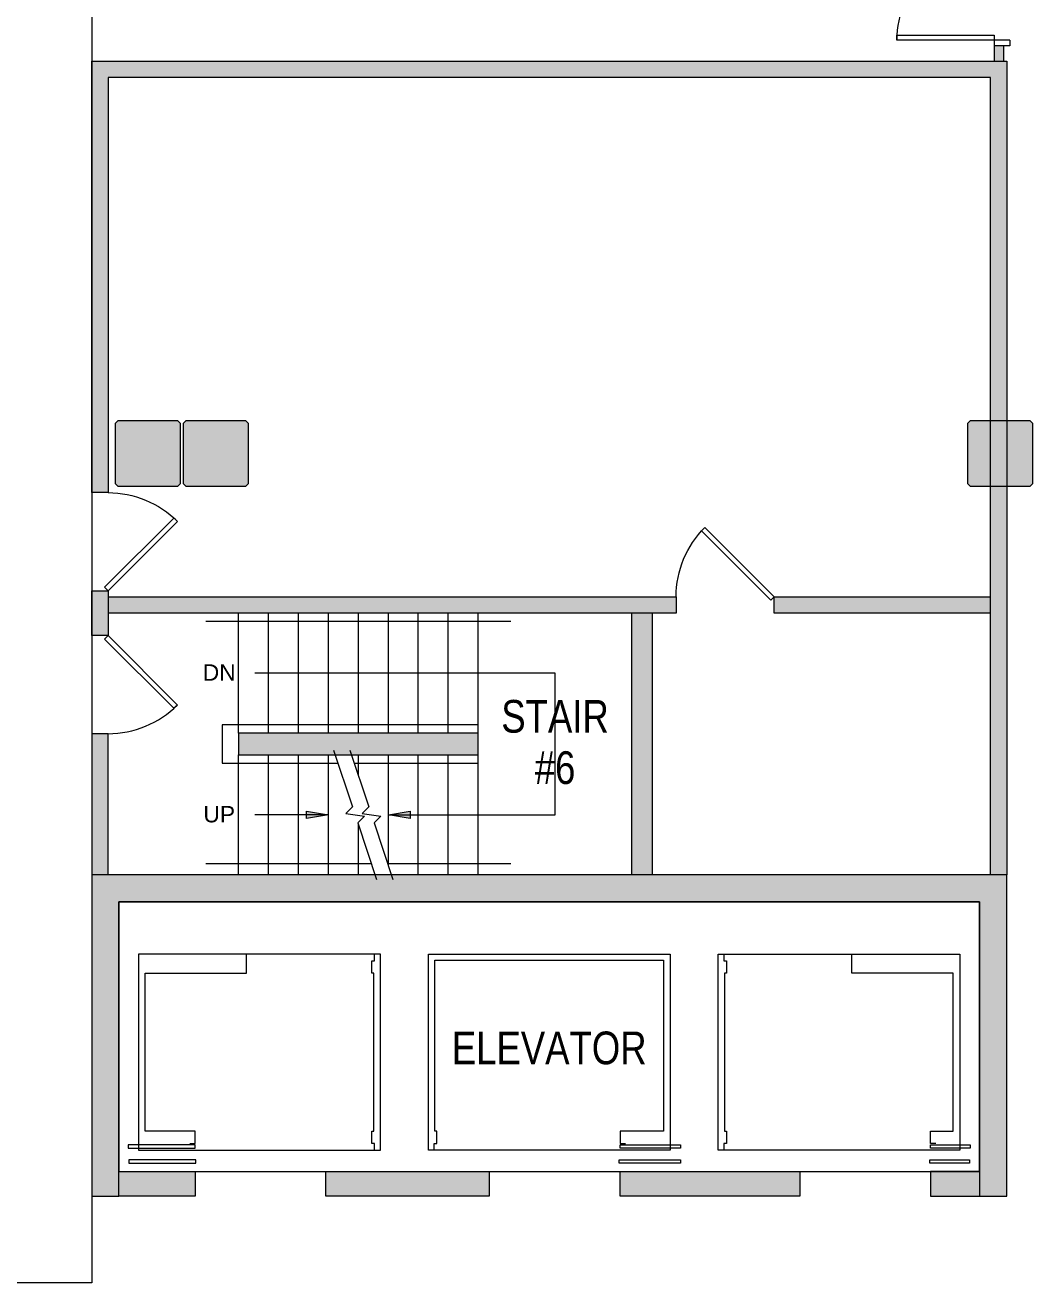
# Model space of a CAD drawing. Header units: inches. Extents: x -13 to 4331, y -638 to 2885.
# Drawn here: x 3125.6 to 3495.6, y 805.9 to 1267.5 of the extents above; entities that cross this region are included whole.
import ezdxf

# ---------------------------------------------------------------- set-up
doc = ezdxf.new("R2010")
doc.units = ezdxf.units.IN
doc.header["$MEASUREMENT"] = 0
for name, color, linetype, lineweight in [('A-DETL-THIN', 151, 'Continuous', 9), ('A-DOOR', 31, 'Continuous', 13), ('A-DOOR-FRAM', 31, 'Continuous', 20), ('A-ELEV', 7, 'Continuous', 9), ('A-FLOR-LEVL', 7, 'Continuous', 9), ('A-FLOR-STRS', 7, 'Continuous', 9), ('A-WALL', 113, 'Continuous', 9), ('A-WALL-PATT', 111, 'Continuous', 13), ('Chevy Chase Pavilion_3rd Floor Base_dwg', 8, 'Continuous', 9), ('I-WALL', 2, 'Continuous', 13), ('S-COLS', 52, 'Continuous', 13), ('TEXT', 7, 'Continuous', 9)]:
    doc.layers.add(name, color=color, linetype=linetype, lineweight=lineweight)
doc.styles.add('Arial', font='arial.ttf', dxfattribs={"height": 5.999999999999998})
doc.styles.add('Arial_1', font='arial.ttf', dxfattribs={"width": 0.8, "height": 12})

# ---------------------------------------------------------------- blocks, each defined once
blk = doc.blocks.new('Single Flush - OTJ_SOLIDFLUSH_ALUM-V3-FIRST FLOOR POWER _ SIGNAL')
at = {"layer": 'A-DOOR', "color": 8, "lineweight": 20}
for p, q in [((16.15624999999971, -1.749999999999997), (17.90624999999971, -1.75)), ((16.15624999999965, -37.56249999999999), (16.15624999999971, -1.749999999999996)), ((17.90624999999971, -1.75), (17.90624999999965, -37.56249999999999)), ((17.90624999999965, -37.56249999999999), (16.15624999999965, -37.56249999999999))]:
    blk.add_line(p, q, dxfattribs=at)
at = {"layer": 'A-DOOR', "lineweight": 9}
blk.add_arc((17.90624999999971, -1.74999999999867), 35.8125, 179.4999999999998, 269.9999999999992, dxfattribs=at)
at = {"layer": 'A-DOOR-FRAM', "color": 8}
for p, q in [((-20.00000000000034, 3.999999999999999), (-20.00000000000034, -1.75)), ((-20.00000000000034, 3.999999999999999), (-18.00000000000034, 3.999999999999999)), ((-18.00000000000034, 3.999999999999999), (-18.00000000000034, -1.75)), ((18.00000399999976, 3.999999999999999), (18.00000399999976, -1.75)), ((18.00000399999976, 3.999999999999999), (20.00000399999975, 3.999999999999999)), ((20.00000399999975, 3.999999999999999), (20.00000399999975, -1.75)), ((-20.00000000000034, -1.75), (-18.00000000000034, -1.75)), ((18.00000399999976, -1.75), (20.00000399999975, -1.75))]:
    blk.add_line(p, q, dxfattribs=at)
blk = doc.blocks.new('Chevy Chase Pavilion_3rd Floor Base_dwg__U3-5518005-FIRST FLOOR POWER _ SIGNAL')
at = {"layer": 'A-DOOR', "color": 7, "lineweight": 9, "flags": 128}
blk.add_lwpolyline([(0, 0), (25.45584412271571, 25.45584412271571), (26.07456255625394, 24.83712568917748), (26.65715832563353, 24.18228459148062), (1.237436867076457, -1.237436867076458)], close=True, dxfattribs=at)
at = {"layer": 'A-DOOR', "color": 7, "lineweight": 9}
blk.add_arc((0, 0), 36.00000000000003, 2.608054838800084e-13, 45, dxfattribs=at)
blk = doc.blocks.new('Chevy Chase Pavilion_3rd Floor Base_dwg__U3-5518006-FIRST FLOOR POWER _ SIGNAL')
at = {"layer": 'A-DOOR', "color": 7, "lineweight": 9, "flags": 128}
blk.add_lwpolyline([(0, 0), (25.45584412271571, 25.45584412271571), (26.07456255625394, 24.83712568917748), (26.65715832563353, 24.18228459148062), (1.237436867076457, -1.237436867076458)], close=True, dxfattribs=at)
at = {"layer": 'A-DOOR', "color": 7, "lineweight": 9}
blk.add_arc((0, 0), 36.00000000000003, 2.608054838800084e-13, 45, dxfattribs=at)
blk = doc.blocks.new('Chevy Chase Pavilion_3rd Floor Base_dwg_cut-5518010-FIRST FLOOR POWER _ SIGNAL')
at = {"layer": 'A-FLOR-STRS', "flags": 128}
blk.add_lwpolyline([(-1, 0), (-0.125, 0), (-0.0625, -0.125), (0.0625, 0.125), (0.125, 0), (1, 0)], dxfattribs=at)
blk = doc.blocks.new('Chevy Chase Pavilion_3rd Floor Base_dwg-5020009-FIRST FLOOR POWER _ SIGNAL')
at = {"layer": 'A-FLOR-STRS'}
for points in [[(3228.97464596301, 976.3149414037698), (3228.97464596301, 978.9816080702913), (3236.974659903356, 977.6481910923203)], [(3266.974636252312, 976.3148951527937), (3258.974659903261, 977.6480865877826), (3266.974636252312, 978.9815618190413)]]:
    blk.add_hatch(color=256, dxfattribs=at).paths.add_polyline_path(points, flags=0)
at = {"layer": 'A-WALL-PATT', "lineweight": 9}
for points in [[(3156.03841533861, 1095.898362492118), (3156.039354978735, 1095.898362492118), (3156.039354978735, 1248.237754473669), (3480.038415601239, 1248.237754473669), (3480.040473357757, 1122.237754473669), (3486.039301737478, 1122.237754473669), (3486.039301737478, 1254.237754473669), (3150.038373141502, 1254.237754473669), (3150.039584318269, 1095.898362492118)], [(3472.639716058735, 1098.237754473669), (3494.639716058732, 1098.237754473669), (3495.639716058731, 1099.237754473683), (3495.639716058731, 1121.23775447367), (3494.639716058732, 1122.237754473669), (3472.639716058735, 1122.237754473669), (3471.639716058732, 1121.237754473674), (3471.639716058732, 1099.237754473669)], [(3291.974913085631, 999.6480594985825), (3291.974913085631, 1007.648678387078), (3203.974969350419, 1007.648059498783), (3203.974969350419, 999.6480594985825), (3283.489623339383, 999.6480594985825)]]:
    blk.add_hatch(color=7, dxfattribs=at).paths.add_polyline_path(points, flags=0)
h = blk.add_hatch(color=7, dxfattribs=at)
h.paths.add_polyline_path([(3206.639716234188, 1098.237754473669), (3207.639716234187, 1099.237754473683), (3207.639716234187, 1121.23775447367), (3206.639716234188, 1122.237754473669), (3184.639716234191, 1122.237754473669), (3183.639716234187, 1121.23775447367), (3183.639716234187, 1099.237754473669), (3184.639716234191, 1098.237754473669)], flags=0)
h.paths.add_polyline_path([(3159.639716234198, 1098.23775447367), (3181.639716234194, 1098.23775447367), (3182.639716234195, 1099.237754473668), (3182.639716234195, 1121.23775447367), (3181.639716234194, 1122.237754473669), (3159.639716234198, 1122.237754473669), (3158.639716234195, 1121.237754473673), (3158.639716234195, 1099.237754473669)], flags=0)
h = blk.add_hatch(color=7, dxfattribs=at)
h.paths.add_polyline_path([(3486.039481141104, 837.6444345232889), (3486.039301737478, 1098.237754473669), (3480.039470525156, 1098.237754473669), (3480.038415601239, 1057.650411005501), (3400.656331472324, 1057.648132368714), (3400.656331472324, 1051.648132368779), (3480.039798181866, 1051.648132459003), (3480.040473357757, 955.6445888980786), (3356.0323259231, 955.6472701957457), (3356.0323259231, 1051.648132368779), (3364.656331477436, 1051.648132368779), (3364.656331477436, 1057.649592501106), (3156.039687153845, 1057.649592501106), (3156.03841533861, 1059.898362497232), (3150.039584318269, 1059.898362497232), (3150.040473076458, 1043.397902240327), (3156.039687153845, 1043.397902355566), (3156.039687153845, 1051.648132368779), (3348.410344644034, 1051.648132368779), (3348.410344644034, 955.6456871858054), (3156.040455343886, 955.6472223154301), (3156.039598676629, 1007.39790224544), (3150.039947368261, 1007.39790224544), (3150.040473076458, 837.6471776590779), (3188.039481151621, 837.647441527112), (3188.039481151621, 846.7721030973121), (3160.03956055668, 846.7723327234836), (3160.040391018438, 945.6470365999885), (3476.04039061843, 945.6444116848595), (3476.039556218436, 846.7697224574855), (3458.039556607267, 846.7697224574855), (3458.039556607267, 837.6446483151701), (3476.040390618431, 837.6445176822658)], flags=0)
h.paths.add_polyline_path([(3344.039556611777, 837.6456322390815), (3410.039481143775, 837.6456322390815), (3410.039481143775, 846.770032275181), (3344.039556611777, 846.7707385563236)], flags=0)
h.paths.add_polyline_path([(3296.039481148646, 837.6465401011894), (3296.039481148646, 846.771090506912), (3236.039556614339, 846.7714949411134), (3236.039556614339, 837.6465401011894)], flags=0)
at = {"layer": 'A-ELEV'}
for p, q in [((3253.915207603849, 924.01456719013), (3253.915207603849, 926.5145673121178)), ((3382.164646594074, 857.013488833868), (3382.164646594074, 854.5134887118834))]:
    blk.add_line(p, q, dxfattribs=at)
at = {"layer": 'A-ELEV', "flags": 128}
for points in [[(3167.290232203371, 926.5152839290571), (3167.290232203371, 854.5152836634132), (3256.03962082556, 854.5152836634132), (3256.03962082556, 926.5145497381271), (3167.290232203371, 926.5145497381271)], [(3186.039641233293, 857.0151312881299), (3188.039641328598, 857.0151312881299), (3188.039641328598, 861.5151149728225), (3169.664682655852, 861.5151149728225), (3169.664682655852, 919.5152639406288), (3206.915176291107, 919.5152639406288), (3206.915176291107, 926.5149561282897)], [(3253.914620722634, 854.5145670464744), (3253.914620722634, 857.0145671684609), (3252.91464134836, 857.0145671684609), (3252.91464134836, 861.5145756634979), (3253.664678598181, 861.5145756634979), (3253.664678598181, 919.5145690327377), (3252.915170338774, 919.5145690327377), (3252.915170338774, 924.0145754602413), (3253.915207603849, 924.0145754602413)], [(3362.415226445983, 926.5136698785486), (3362.415226445983, 854.5136696587342), (3273.664622748469, 854.5136696587342), (3273.664622748469, 926.5144040694831), (3362.415226445983, 926.5144040694831)], [(3275.789622855207, 854.5143862756727), (3275.789622855207, 857.0143863976605), (3276.789643580056, 857.0143863976605), (3276.789643580056, 861.5143783524653), (3276.039680757442, 861.5143783524653), (3276.039680757442, 924.2643843135934), (3360.040207720047, 924.2643843135934), (3360.040207720047, 861.5136896471635), (3344.039678537849, 861.5136896471635), (3344.039678537849, 857.0137128117362), (3346.039641417637, 857.0137128117362)], [(3468.790224556161, 926.5127488970184), (3468.790224556161, 854.5127486313371), (3380.039625126103, 854.5127486313371), (3380.039625126103, 926.5135071378585), (3468.790224556161, 926.5135071378585)], [(3382.165228480599, 926.5134889775627), (3382.165228480599, 924.0134888555831), (3383.165207165106, 924.0134888555831), (3383.165207165106, 919.513480084654), (3382.415168673708, 919.513480084654), (3382.415168673708, 861.5134869222738), (3383.164685100722, 861.5134869222738), (3383.164685100722, 857.0134802878468), (3382.164646594074, 857.0134802878468)], [(3460.039644239552, 857.0127128572244), (3458.039644144251, 857.0127128572244), (3458.039644144251, 861.512730174174), (3466.41468100856, 861.512730174174), (3466.41468100856, 919.512768846925), (3429.165162755578, 919.512768846925), (3429.165162755578, 926.5130874355655)], [(3188.039626855896, 855.2651146602207), (3188.039626855896, 856.5151147250294), (3163.41464099649, 856.5151147250294), (3163.41464099649, 855.2653157444133), (3188.039626855896, 855.2653157444133)], [(3344.039626849635, 855.263712724055), (3344.039626849635, 856.5137127888656), (3366.289635611383, 856.5137127888656), (3366.289635611383, 855.26363764635), (3344.039626849635, 855.26363764635)], [(3458.039629188717, 855.2627298615847), (3458.039629188717, 856.5127299263918), (3472.664638587228, 856.5127299263918), (3472.664638587228, 855.2627155498166), (3458.039629188717, 855.2627155498166)], [(3188.289581385516, 849.7651123182163), (3188.289581385516, 851.0151123830215), (3163.664595518484, 851.0151123830215), (3163.664595518484, 849.7653134024072), (3188.289581385516, 849.7653134024072)], [(3343.789581344945, 849.7637145171061), (3343.789581344945, 851.0137145819161), (3366.289590125756, 851.0137145819161), (3366.289590125756, 849.7636373718719), (3343.789581344945, 849.7636373718719)], [(3457.789582170359, 849.762731723626), (3457.789582170359, 851.0127317884303), (3472.414591576498, 851.0127317884303), (3472.414591576498, 849.7627174118561), (3457.789582170359, 849.7627174118561)]]:
    blk.add_lwpolyline(points, dxfattribs=at)
at = {"layer": 'A-FLOR-LEVL', "flags": 128}
blk.add_lwpolyline([(3160.039619528799, 846.7723327229991), (3476.040390618427, 846.7723327229991), (3476.040390618427, 945.6444116848583), (3160.039619528799, 945.6444116848583)], close=True, dxfattribs=at)
at = {"layer": 'A-FLOR-STRS'}
for p, q in [((3303.972138501913, 1048.605770164193), (3191.97338453536, 1048.605770164193)), ((3203.974913087801, 1007.648059498382), (3203.974913087801, 1051.648469486517)), ((3214.974913087537, 1007.648136859471), (3214.974913087537, 1051.648546847606)), ((3225.974913087264, 1007.648214220559), (3225.974913087264, 1051.648624208694)), ((3236.974913086991, 1007.648291581648), (3236.974913086991, 1051.648701569783)), ((3247.974913086719, 1007.648368942736), (3247.974913086719, 1051.648778930871)), ((3258.974913086445, 1007.648446303824), (3258.974913086445, 1051.648856291959)), ((3269.974913086173, 1007.648523664912), (3269.974913086173, 1051.648933653047)), ((3280.9749130859, 1007.648601026001), (3280.9749130859, 1051.649011014135)), ((3291.974913085627, 1007.648678387089), (3291.974913085627, 1051.649088375224)), ((3203.975363191559, 955.6476495104397), (3203.975363191559, 999.6480594985778)), ((3214.975363191295, 955.6477268715383), (3214.975363191295, 999.6481368596765)), ((3225.975363191022, 955.6478042326253), (3225.975363191022, 999.6482142207632)), ((3236.97536319075, 955.6478815937121), (3236.97536319075, 999.6482915818501)), ((3247.975037445033, 992.0406349271149), (3247.975037445033, 999.6483689429369)), ((3258.975333239347, 958.9941823264566), (3258.975333239347, 999.6484463040237)), ((3269.975363189931, 955.6481136769726), (3269.975363189931, 999.6485236651106)), ((3280.975363189658, 955.6481910380593), (3280.975363189658, 999.6486010261974)), ((3291.975363189385, 955.6482683991462), (3291.975363189385, 999.6486783872841)), ((3246.441244045242, 996.6483683765734), (3291.974990446721, 996.6483683765734)), ((3228.97464596301, 976.3149414037698), (3228.97464596301, 978.9816080702913)), ((3228.97464596301, 978.9816080702913), (3236.974659903356, 977.6481910923203)), ((3258.974659903261, 977.6480865877826), (3266.974636252312, 978.9815618190413)), ((3266.974636252312, 978.9815618190413), (3266.974636252312, 976.3148951527937)), ((3236.974659903353, 977.648191092319), (3209.974659904621, 977.648191092319)), ((3236.974659903356, 977.6481910923203), (3228.97464596301, 976.3149414037698)), ((3247.975363190477, 955.6479589547988), (3247.975363190477, 974.0152971456245)), ((3266.974636252312, 976.3148951527937), (3258.974659903261, 977.6480865877826)), ((3252.757777082237, 959.6477519547964), (3191.975421898077, 959.6477519547964)), ((3303.975421895299, 959.6481121595893), (3258.757763036012, 959.6481121595893))]:
    blk.add_line(p, q, dxfattribs=at)
at = {"layer": 'A-FLOR-STRS', "flags": 128}
for points in [[(3258.974659903256, 977.648086587781), (3320.192891529486, 977.648086587781), (3320.192891529486, 1029.648768935772), (3209.975110008383, 1029.648768935772)], [(3291.974891987148, 1010.648678387028), (3197.974889352403, 1010.648678387028), (3197.974889352403, 996.6480384002446), (3240.441257643185, 996.6480384002446)]]:
    blk.add_lwpolyline(points, dxfattribs=at)
at = {"layer": 'A-WALL', "color": 7}
for p, q in [((3348.411339090959, 955.6454781571265), (3348.411339090959, 1051.648132368778)), ((3356.032325924192, 955.645520533469), (3356.032325924192, 1051.648132368778))]:
    blk.add_line(p, q, dxfattribs=at)
at = {"layer": 'A-WALL', "color": 7, "flags": 128}
for points in [[(3480.040473317147, 955.6504110074103), (3480.040473317147, 1248.237754473669), (3156.03841533861, 1248.237754473669), (3156.03841533861, 1095.898362492118), (3150.039947368261, 1095.898362492118), (3150.039947368261, 1254.237754473669), (3481.480967339842, 1254.237754473669)], [(3484.980967339841, 1254.237754473669), (3486.038373404429, 1254.237754473669), (3486.038373404429, 955.6504532043685)], [(3156.039598676626, 1057.648132368713), (3364.656331477432, 1057.648132368713), (3364.656331477432, 1051.648132368778), (3156.039629131408, 1051.648132368778)], [(3480.039629394035, 1051.648132368778), (3400.65633147232, 1051.648132368778), (3400.65633147232, 1057.649852715674), (3480.039587181053, 1057.649852715674)], [(3156.040473076309, 955.647312392699), (3156.040473076309, 1007.397902245439), (3150.039947368258, 1007.397902245439), (3150.039947368258, 955.6472701957441)], [(3203.974913087801, 1007.648059498379), (3203.974913087801, 999.6480594985809), (3291.974969348243, 999.6480594985809), (3291.974969348243, 1007.648678387085), (3203.974913087808, 1007.648678387085)], [(3160.040391018434, 945.6470365999871), (3476.040390618427, 945.6470365999871), (3476.040390618427, 837.6445176898442), (3486.039481141101, 837.6445176898442), (3486.039481141101, 955.6445888980774), (3150.040473076455, 955.6445888980774), (3150.040473076455, 837.647177659077), (3160.039483913873, 837.647177659077), (3160.039483913873, 945.6470365999871)], [(3160.039619528799, 846.7723327229991), (3188.039556617729, 846.7723327229991), (3188.039556617729, 837.6469435954613), (3160.039483915139, 837.6469435954613)], [(3296.039481148642, 837.6461356664813), (3236.039481149923, 837.6461356664813), (3236.039481149923, 846.771494941112), (3296.039556613051, 846.771494941112), (3296.039556613051, 837.6461356664813)], [(3410.039556608188, 846.7700322743722), (3410.039556608188, 837.6450774344498), (3344.039481146103, 837.6450774344498), (3344.039481146103, 846.7707385563227), (3410.039556608188, 846.7707385563227)], [(3476.039615150582, 846.7697859543591), (3458.03960874432, 846.7697859543591), (3458.03960874432, 837.6445478238697), (3476.039479212233, 837.6445478238697)]]:
    blk.add_lwpolyline(points, dxfattribs=at)
blk.add_lwpolyline([(3150.043902501484, 1059.89836249723), (3156.039584705336, 1059.89836249723), (3156.039584705336, 1043.397902240326), (3150.043902501484, 1043.397902240326)], close=True, dxfattribs=at)
at = {"layer": 'S-COLS', "color": 7, "lineweight": 9, "flags": 128}
for points in [[(3158.639716234191, 1099.237754473668), (3159.639716234194, 1098.237754473668), (3181.63971623419, 1098.237754473668), (3182.639716234191, 1099.237754473669), (3182.639716234191, 1121.237754473669), (3181.63971623419, 1122.237754473668), (3159.639716234191, 1122.237754473668), (3158.639716234191, 1121.237754473669)], [(3183.639716234183, 1099.237754473668), (3184.639716234187, 1098.237754473668), (3206.639716234184, 1098.237754473668), (3207.639716234183, 1099.237754473669), (3207.639716234183, 1121.237754473669), (3206.639716234184, 1122.237754473668), (3184.639716234184, 1122.237754473668), (3183.639716234183, 1121.237754473668)], [(3471.639716058728, 1099.237754473668), (3472.639716058731, 1098.237754473668), (3494.639716058728, 1098.237754473668), (3495.639716058728, 1099.237754473669), (3495.639716058728, 1121.237754473669), (3494.639716058728, 1122.237754473668), (3472.639716058727, 1122.237754473668), (3471.639716058728, 1121.237754473668)]]:
    blk.add_lwpolyline(points, close=True, dxfattribs=at)
at = {"extrusion": (0, 0, -1), "zscale": -1, "rotation": 90.00000000000001}
blk.add_blockref('Chevy Chase Pavilion_3rd Floor Base_dwg__U3-5518005-FIRST FLOOR POWER _ SIGNAL', (-3156.039584705335, 1059.898362497229), dxfattribs=at)
at = {"extrusion": (0, 0, -1), "zscale": -1}
blk.add_blockref('Chevy Chase Pavilion_3rd Floor Base_dwg__U3-5518005-FIRST FLOOR POWER _ SIGNAL', (-3400.65633147232, 1057.649852715674), dxfattribs=at)
at = {"rotation": 270}
blk.add_blockref('Chevy Chase Pavilion_3rd Floor Base_dwg__U3-5518006-FIRST FLOOR POWER _ SIGNAL', (3156.039584705335, 1043.397902240327), dxfattribs=at)
at = {"xscale": 24.99999999999999, "yscale": 24.99999999999999, "zscale": 24.99999999999999, "rotation": 288.4112453298256}
for p in [(3246.766171111247, 977.6473881849874), (3252.766171111247, 977.6473881849874)]:
    blk.add_blockref('Chevy Chase Pavilion_3rd Floor Base_dwg_cut-5518010-FIRST FLOOR POWER _ SIGNAL', p, dxfattribs=at)
at = {"layer": 'A-FLOR-STRS', "char_height": 5.999999999999998, "attachment_point": 2, "line_spacing_factor": 0.9417779076525878, "style": 'Arial'}
for s, insert, width in [('DN', (3196.866341048113, 1032.870630483762), 14.39770444763271), ('UP', (3196.865890944351, 980.8702285656401), 13.88350071736011)]:
    blk.add_mtext(s, dxfattribs=dict(at, insert=insert, width=width))
at = {"layer": 'TEXT', "char_height": 12, "attachment_point": 2, "line_spacing_factor": 0.9417779076525878, "style": 'Arial_1'}
for s, insert, width in [('STAIR\\P#6', (3320.192891529485, 1019.792793477504), 45.54375896700143), ('ELEVATOR', (3318.039549369976, 898.0879750322009), 84.62324246771878)]:
    blk.add_mtext(s, dxfattribs=dict(at, insert=insert, width=width))

msp = doc.modelspace()

# ---------------------------------------------------------------- hatches: boundary and pattern name
at = {"layer": 'A-WALL-PATT', "lineweight": 9}
h = msp.add_hatch(color=7, dxfattribs=at)
h.paths.add_polyline_path([(3481.480967339842, 1254.237754473669), (3484.980967339841, 1254.237754473669), (3484.980967339841, 1259.922798320127), (3481.480967339842, 1259.922798320127)], flags=0)
h.paths.add_polyline_path([(3481.480967339842, 1299.922798320127), (3484.980967339841, 1299.922798320127), (3484.980967339841, 1314.172798320127), (3481.480967339842, 1314.172798320127)], flags=0)

# ---------------------------------------------------------------- linework, layer by layer
at = {"layer": 'A-DETL-THIN'}
for p, q in [((3150.039584318266, 1314.172798320126), (3150.039584318265, 805.8565082670209)), ((3150.039584318265, 805.8565082670209), (2828.963524457857, 805.8565082670219))]:
    msp.add_line(p, q, dxfattribs=at)
at = {"layer": 'I-WALL', "color": 8, "lineweight": 20}
for p, q in [((3484.980967339838, 1259.922798320125), (3481.480967339838, 1259.922798320125)), ((3481.480967339838, 1259.922798320125), (3481.480967339838, 1254.237754473667)), ((3484.980967339838, 1254.237754473667), (3484.980967339838, 1259.922798320125)), ((3481.480967339838, 1254.237754473667), (3484.980967339838, 1254.237754473667))]:
    msp.add_line(p, q, dxfattribs=at)

# ---------------------------------------------------------------- block references
at = {"layer": 'A-DOOR', "rotation": 270}
msp.add_blockref('Single Flush - OTJ_SOLIDFLUSH_ALUM-V3-FIRST FLOOR POWER _ SIGNAL', (3483.230967339837, 1279.922798320125), dxfattribs=at)
at = {"layer": 'Chevy Chase Pavilion_3rd Floor Base_dwg', "color": 7}
msp.add_blockref('Chevy Chase Pavilion_3rd Floor Base_dwg-5020009-FIRST FLOOR POWER _ SIGNAL', (0, 0), dxfattribs=at)

doc.saveas('drawing.dxf')
